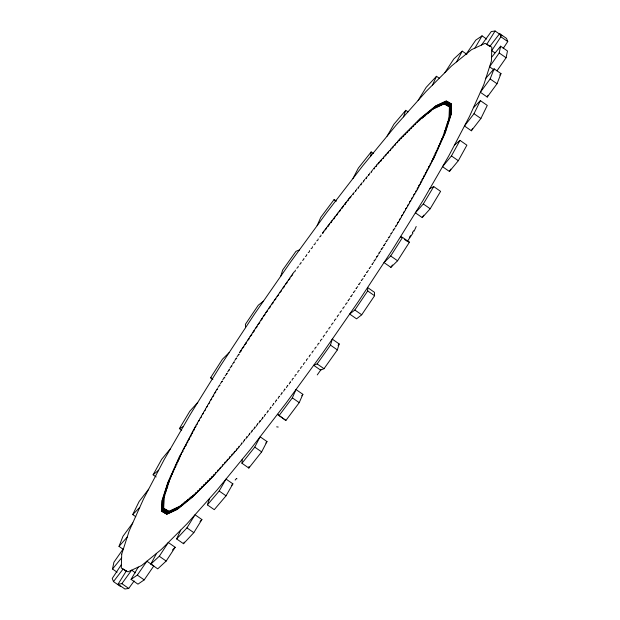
<?xml version="1.0" encoding="UTF-8"?>
<svg xmlns="http://www.w3.org/2000/svg" width="620" height="620" viewBox="0 0 620 620"><rect width="100%" height="100%" fill="white"/><g stroke="black" fill="none" stroke-linecap="round" stroke-linejoin="round"><path stroke-width="0.93" d="M241.963 463.272L254.766 447.121L260.113 436.79L266.995 441.572L261.648 451.903L248.837 468.054L241.963 463.272L242.288 459.257M248.837 468.054L248.969 466.449M370.83 155.961L371.163 151.947L373.457 153.535M239.149 447.09L239.335 446.02L237.84 448.686M241.777 443.897L241.955 442.827L240.459 445.493M244.396 440.704L244.575 439.634L243.087 442.3M247.016 437.511L247.202 436.441L245.706 439.107M249.635 434.318L249.821 433.248L248.326 435.914M252.263 431.125L252.441 430.055L250.945 432.721M254.882 427.932L255.06 426.862L253.572 429.528M257.502 424.739L257.688 423.669L256.192 426.335M260.121 421.546L260.307 420.476L258.811 423.142M262.748 418.353L262.926 417.283L261.431 419.949M352.997 193.665L352.811 194.742L354.307 192.076M355.617 190.48L355.438 191.549L356.926 188.883M358.244 187.286L358.058 188.356L359.553 185.69M360.863 184.094L360.677 185.163L362.173 182.497M363.483 180.9L363.297 181.97L364.793 179.304M366.102 177.708L365.924 178.777L367.42 176.111M368.729 174.514L368.544 175.584L370.039 172.918M371.349 171.322L371.163 172.391L372.659 169.725M373.969 168.129L373.79 169.198L375.278 166.532M117.102 572.206L112.515 569.013L113.902 562.247L123.566 548.398M494.148 70.006L489.56 66.82L499.216 52.971L500.604 46.198L507.486 50.987L506.098 57.753L496.976 70.835M416.206 226.501L414.106 231.159M295.391 270.142L295.05 271.389L293.965 272.095L265.941 312.511L239.475 352.733L241.304 350.796L240.8 350.726M298.243 266.236L297.902 267.483L296.817 268.189M301.095 262.33L300.754 263.578L299.669 264.283M303.947 258.424L303.606 259.679L302.521 260.377M306.799 254.526L306.458 255.773L305.373 256.478M309.651 250.62L309.31 251.867L308.225 252.572M312.496 246.713L312.154 247.961L311.07 248.667M315.347 242.808L315.007 244.055L313.922 244.761M318.2 238.901L317.858 240.149L316.774 240.854M321.051 234.996L320.711 236.243L319.626 236.949M292.067 380.223L292.408 378.967L293.493 378.27M294.919 376.317L295.26 375.069L296.344 374.364M297.771 372.411L298.112 371.163L299.197 370.458M300.623 368.505L300.964 367.257L302.048 366.552M303.474 364.599L303.815 363.351L304.901 362.646M306.327 360.693L306.668 359.445L307.753 358.74M309.178 356.787L309.519 355.539L310.604 354.834M312.031 352.881L312.372 351.633L313.449 350.935M314.875 348.983L315.216 347.727L316.301 347.029M317.727 345.077L318.068 343.829L319.153 343.124M280.837 276.071L282.642 270.095L295.988 251.302L299.429 249.914M330.483 345.123L332.281 339.14L339.163 343.929L337.358 349.905L324.012 368.699L320.571 370.086L313.689 365.304L317.13 363.917L330.483 345.123L337.358 349.905M207.39 504.889L219.178 491.025L226.021 479.074L232.895 483.856L226.052 495.806L214.264 509.671L207.39 504.889L209.614 498.356M403.504 116.862L405.736 110.329L408.03 111.918M215.357 474.083L215.977 472.44L214.179 475.408M217.713 471.44L218.333 469.797L216.535 472.765M220.061 468.798L220.681 467.154L218.891 470.115M222.417 466.147L223.037 464.504L221.239 467.472M224.766 463.504L225.386 461.861L223.595 464.829M227.121 460.861L227.742 459.219L225.944 462.187M229.47 458.219L230.09 456.576L228.299 459.536M231.826 455.576L232.446 453.933L230.648 456.893M234.174 452.925L234.794 451.282L233.004 454.251M236.53 450.283L237.15 448.64L235.352 451.608M376.588 164.935L375.976 166.578L377.766 163.61M378.944 162.285L378.324 163.936L380.122 160.968M381.292 159.642L380.68 161.285L382.47 158.325M383.648 157L383.028 158.642L384.826 155.674M386.004 154.357L385.384 156L387.175 153.032M388.353 151.714L387.733 153.357L389.531 150.389M390.709 149.064L390.089 150.707L391.879 147.746M393.057 146.421L392.437 148.064L394.235 145.103M395.413 143.778L394.793 145.421L396.583 142.453M397.761 141.135L397.141 142.778L398.939 139.81M123.605 549.576L119.017 546.39L122.977 536.269L132.765 522.954M490.141 78.949L494.109 68.828L500.983 73.61L497.023 83.731L487.235 97.046L480.361 92.264L490.141 78.949L497.023 83.731M323.873 231.237L322.741 233.508L322.478 233.042L350.378 196.858L350.192 197.935L350.556 197.493L351.687 195.261M326.663 227.618L325.531 229.888L325.267 229.423M329.453 223.998L328.313 226.269L328.058 225.812M332.243 220.379L331.103 222.65L330.847 222.192M335.033 216.76L333.893 219.031L333.637 218.573M337.822 213.141L336.683 215.411L336.428 214.954M340.613 209.529L339.473 211.8L339.217 211.335M343.403 205.91L342.263 208.181L342.007 207.715M346.192 202.29L345.053 204.561L344.798 204.096M348.983 198.671L347.843 200.942L347.588 200.477M264.143 416.547L265.275 414.276L265.538 414.733M266.933 412.928L268.065 410.657L268.328 411.122M269.723 409.308L270.855 407.038L271.118 407.503M272.513 405.689L273.645 403.418L273.908 403.884M275.303 402.07L276.435 399.799L276.698 400.264M278.093 398.451L279.225 396.18L279.488 396.645M280.876 394.839L282.015 392.569L282.271 393.026M283.666 391.22L284.805 388.949L285.06 389.406M286.456 387.601L287.595 385.33L287.851 385.787M289.246 383.981L290.385 381.711L290.64 382.168M317.122 225.68L320.772 217.356L334.103 199.547L336.397 201.144M279.015 415.671L292.353 397.854L295.996 389.538L302.878 394.32L299.228 402.643L285.897 420.453L277.427 414.331L285.897 420.453M487.235 97.046L488.025 95.302M176.623 538.927L186.938 527.876L195.021 514.763L201.895 519.552L193.82 532.658L183.505 543.709L176.623 538.927L180.668 530.123M183.505 543.709L184.241 542.113M432.45 85.095L436.496 76.291L439.557 78.415M195.067 494.683L196.106 492.528L194.076 495.675M197.067 492.683L198.098 490.536L196.067 493.683M199.059 490.691L200.09 488.537L198.059 491.691M201.051 488.7L202.081 486.545L200.051 489.692M203.042 486.7L204.073 484.553L202.042 487.7M205.034 484.708L206.065 482.554L204.042 485.708M207.026 482.709L208.056 480.562L206.034 483.709M209.017 480.717L210.056 478.57L208.026 481.717M211.017 478.725L212.048 476.571L210.017 479.717M213.009 476.726L214.04 474.579L212.009 477.725M400.117 138.485L399.086 140.639L401.109 137.493M402.109 136.493L401.078 138.648L403.101 135.493M404.1 134.501L403.07 136.648L405.1 133.501M406.092 132.502L405.061 134.656L407.092 131.51M408.084 130.51L407.053 132.657L409.084 129.51M410.076 128.518L409.045 130.665L411.075 127.519M412.075 126.519L411.037 128.673L413.067 125.527M414.067 124.527L413.036 126.674L415.059 123.527M416.059 122.535L415.028 124.682L417.051 121.535M418.05 120.536L417.02 122.69L419.05 119.536M135.78 516.708L132.726 514.585L139.113 501.51L148.645 489.226M474.013 113.708L480.399 100.634L487.274 105.416L480.887 118.49L471.355 130.774L464.481 125.992L474.013 113.708L480.887 118.49M353.005 178.428L358.352 168.097L371.163 151.947M471.355 130.774L472.626 128.356M150.854 564.076L159.301 556.264L168.307 542.5L175.181 547.282L166.183 561.054L157.736 568.858L150.854 564.076L156.566 553.335M456.56 61.876L462.264 51.142L466.852 54.328M179.064 508.09L180.474 505.509L178.289 508.718M180.621 506.819L182.024 504.246L179.847 507.454M182.179 505.548L183.582 502.975L181.404 506.183M183.737 504.285L185.14 501.704L182.962 504.92M185.295 503.014L186.698 500.441L184.512 503.649M186.852 501.743L188.255 499.17L186.07 502.378M188.41 500.479L189.813 497.907L187.627 501.115M189.968 499.209L191.371 496.636L189.185 499.844M191.518 497.945L192.929 495.364L190.743 498.573M193.076 496.674L194.478 494.101L192.301 497.31M420.042 118.544L418.639 121.117L420.825 117.908M421.6 117.273L420.197 119.846L422.375 116.638M423.158 116.01L421.755 118.583L423.933 115.374M424.716 114.739L423.313 117.312L425.49 114.103M426.273 113.468L424.863 116.049L427.048 112.84M427.823 112.205L426.421 114.778L428.606 111.569M429.381 110.933L427.978 113.507L430.164 110.298M430.939 109.663L429.536 112.243L431.721 109.035M432.496 108.399L431.094 110.972L433.279 107.764M434.054 107.128L432.651 109.701L434.829 106.493M156.17 476.95L153.109 474.819L161.673 459.296L170.585 448.524M451.445 155.922L460.009 140.391L466.891 145.181L458.327 160.704L449.415 171.476L442.533 166.695L451.445 155.922L458.327 160.704M387.105 136.144L393.948 124.194L405.736 110.329M449.415 171.476L450.786 169.097M131.068 579.367L137.322 575.104L146.901 561.208L153.783 565.99L144.204 579.886L137.95 584.149L131.068 579.367L138.221 567.114M474.904 48.104L482.05 35.852L486.638 39.037M167.966 513.786L169.686 510.888L167.431 514.034M169.028 513.298L170.748 510.4L168.493 513.546M170.082 512.802L171.81 509.904L169.555 513.05M171.143 512.314L172.871 509.407L170.616 512.554M172.205 511.818L173.925 508.919L171.678 512.066M173.267 511.322L174.987 508.423L172.74 511.57M174.328 510.834L176.049 507.935L173.802 511.082M175.39 510.338L177.111 507.439L174.856 510.586M176.452 509.849L178.173 506.951L175.917 510.097M177.514 509.353L179.234 506.455L176.979 509.601M435.612 105.865L433.892 108.764L436.139 105.617M436.674 105.369L434.946 108.267L437.201 105.121M437.736 104.873L436.007 107.779L438.262 104.633M438.789 104.385L437.069 107.283L439.324 104.137M439.851 103.889L438.131 106.795L440.386 103.649M440.913 103.4L439.193 106.299L441.448 103.153M441.975 102.904L440.254 105.803L442.51 102.657M443.036 102.416L441.316 105.315L443.564 102.168M444.098 101.92L442.378 104.819L444.625 101.672M445.16 101.424L443.432 104.331L445.687 101.184M412.432 232.663L413.555 230.779M181.691 430.233L179.397 428.637L189.805 411.254L197.764 402.411M423.313 203.965L433.729 186.581L440.603 191.363L430.195 208.746L422.236 217.589L415.361 212.807L423.313 203.965L430.195 208.746M418.105 100.448L426.18 87.343L436.496 76.291M422.236 217.589L423.739 215.171M134.168 580.948L128.727 588.434L124.907 589L118.033 584.218L126.348 570.912M501.968 35.782L495.093 31L486.778 44.307L489.831 46.43M412.982 233.05L407.565 241.072M162.184 511.57L164.161 508.454L161.921 511.415M162.711 511.872L164.688 508.757L162.448 511.717M163.231 512.174L165.207 509.059L162.975 512.019M163.758 512.476L165.734 509.361L163.494 512.322M164.285 512.771L166.261 509.663L164.021 512.624M164.804 513.073L166.78 509.958L164.54 512.926M165.331 513.375L167.307 510.26L165.067 513.228M165.858 513.678L167.826 510.562L165.594 513.531M166.377 513.98L168.353 510.864L166.114 513.833M166.904 514.282L168.88 511.167L166.641 514.127M446.222 100.936L444.246 104.051L446.478 101.083M446.741 101.238L444.765 104.354L447.005 101.385M447.268 101.541L445.292 104.656L447.532 101.688M447.795 101.843L445.819 104.95L448.051 101.99M448.314 102.137L446.338 105.253L448.578 102.292M448.841 102.44L446.865 105.555L449.105 102.594M449.361 102.742L447.392 105.857L449.624 102.897M449.887 103.044L447.911 106.159L450.151 103.199M450.414 103.346L448.438 106.462L450.67 103.501M450.934 103.649L448.957 106.764L451.197 103.796M212.862 379.394L210.567 377.797L222.425 359.228L229.113 352.648M390.693 255.99L402.55 237.413L409.433 242.203L397.575 260.772L390.887 267.352L384.005 262.57L390.693 255.99L397.575 260.772M444.819 72.718L453.817 58.947L462.264 51.142M390.887 267.352L392.445 264.98M121.396 564.595L112.236 578.437L113.475 581.599L120.35 586.38M490.032 46.175L499.65 33.62L500.89 36.782L491.722 50.623L494.783 52.747M503.184 48.484L507.764 41.563L506.525 38.401L499.65 33.62M161.959 501.51L164.114 498.154L161.975 500.968M161.921 502.595L164.083 499.232L161.936 502.053M161.89 503.68L164.044 500.317L161.905 503.138M161.859 504.765L164.013 501.402L161.874 504.223M161.828 505.843L163.982 502.487L161.843 505.3M161.789 506.928L163.951 503.572L161.812 506.385M161.758 508.012L163.912 504.657L161.774 507.47M161.727 509.098L163.882 505.742L161.743 508.555M161.696 510.183L163.85 506.827L161.712 509.64M161.665 511.268L163.82 507.912L161.68 510.725M451.461 103.951L449.306 107.307L451.445 104.493M451.43 105.036L449.268 108.392L451.414 105.578M451.391 106.121L449.236 109.477L451.375 106.663M451.36 107.206L449.206 110.561L451.344 107.748M451.329 108.283L449.175 111.647L451.314 108.825M451.298 109.368L449.136 112.732L451.282 109.91M451.267 110.453L449.105 113.817L451.244 110.996M451.228 111.538L449.074 114.894L451.213 112.081M451.197 112.623L449.043 115.979L451.182 113.166M451.166 113.708L449.012 117.064L451.151 114.25M354.841 310L367.691 290.951L367.583 287.533L374.465 292.315L374.573 295.732L361.716 314.782L356.554 318.843L349.68 314.061L354.841 310L361.716 314.782M409.541 237.127L410.533 235.662M466.217 54.01L475.796 40.114L482.05 35.852M338.094 345.464L339.163 343.929M167.284 483.995L169.609 480.57L167.578 483.089M166.695 485.824L169.02 482.391L166.989 484.91M166.106 487.646L168.431 484.22L166.4 486.739M165.517 489.475L167.842 486.041L165.811 488.56M164.928 491.296L167.261 487.87L165.222 490.389M164.339 493.125L166.672 489.692L164.633 492.21M163.75 494.946L166.083 491.521L164.044 494.039M163.168 496.775L165.494 493.342L163.463 495.861M162.579 498.596L164.905 495.171L162.874 497.689M161.991 500.425L164.316 496.992L162.285 499.511M451.135 114.793L448.803 118.226L450.841 115.708M450.546 116.614L448.221 120.048L450.252 117.529M449.957 118.443L447.632 121.876L449.663 119.358M449.368 120.265L447.043 123.698L449.074 121.179M448.779 122.093L446.454 125.527L448.485 123.008M448.19 123.915L445.865 127.348L447.896 124.829M447.601 125.744L445.276 129.177L447.307 126.658M447.012 127.565L444.687 130.998L446.718 128.48M446.423 129.394L444.098 132.827L446.129 130.308M445.834 131.215L443.509 134.649L445.548 132.13M317.269 374.899L321.083 369.52M481.484 45.051L491.272 31.566L495.093 31M118.033 584.218L121.846 583.653L131.634 570.168L135.454 572.826M301.785 395.816L302.878 394.32M177.963 459.707L180.374 456.336L178.521 458.459M176.84 462.202L179.25 458.831L177.405 460.954M175.724 464.706L178.126 461.327L176.282 463.45M174.6 467.201L177.01 463.822L175.158 465.953M173.476 469.696L175.886 466.325L174.042 468.449M172.36 472.192L174.763 468.821L172.918 470.944M171.236 474.688L173.647 471.316L171.794 473.44M170.113 477.183L172.523 473.812L170.678 475.935M168.996 479.679L171.399 476.307L169.555 478.431M167.873 482.174L170.283 478.803L168.431 480.926M445.253 133.044L442.843 136.416L444.687 134.292M444.129 135.54L441.719 138.911L443.571 136.787M443.006 138.035L440.603 141.407L442.447 139.283M441.889 140.531L439.479 143.902L441.324 141.779M440.766 143.026L438.356 146.398L440.2 144.274M439.642 145.522L437.232 148.893L439.084 146.769M438.518 148.017L436.116 151.388L437.96 149.265M437.402 150.513L434.992 153.884L436.837 151.761M436.279 153.008L433.868 156.38L435.721 154.256M435.155 155.504L432.752 158.883L434.597 156.751M113.475 581.599L123.093 569.044L126.147 571.167M265.864 443.029L266.995 441.572M193.587 429.575L195.982 426.389L194.393 428.04M191.975 432.644L194.37 429.466L192.781 431.109M190.363 435.721L192.758 432.535L191.169 434.178M188.751 438.789L191.146 435.604L189.557 437.255M187.139 441.858L189.534 438.673L187.945 440.324M185.527 444.928L187.922 441.75L186.333 443.393M183.915 448.004L186.31 444.819L184.721 446.462M182.303 451.073L184.706 447.888L183.109 449.539M180.699 454.142L183.094 450.957L181.505 452.608M179.087 457.211L181.482 454.034L179.893 455.677M434.039 157.999L431.644 161.184L433.233 159.542M432.427 161.076L430.032 164.254L431.621 162.611M430.815 164.145L428.42 167.33L430.009 165.68M429.203 167.214L426.808 170.399L428.397 168.749M427.591 170.283L425.196 173.468L426.785 171.825M425.979 173.36L423.584 176.537L425.173 174.894M424.367 176.429L421.972 179.614L423.561 177.963M422.755 179.498L420.36 182.683L421.957 181.032M421.15 182.567L418.748 185.752L420.344 184.109M419.539 185.643L417.144 188.821L418.732 187.178M491.521 57.35L500.604 46.198M112.515 569.013L121.598 557.868M231.694 485.313L232.895 483.856M235.151 480.066L236.251 478.741M213.551 394.754L215.838 391.879L214.567 392.987M211.513 398.28L213.799 395.413L212.528 396.521M209.467 401.807L211.761 398.939L210.49 400.047M207.429 405.341L209.723 402.465L208.452 403.574M205.391 408.867L207.685 405.992L206.413 407.1M203.352 412.393L205.646 409.518L204.375 410.626M201.314 415.919L203.608 413.052L202.337 414.16M199.276 419.446L201.57 416.578L200.291 417.686M197.238 422.979L199.524 420.104L198.253 421.213M195.199 426.506L197.486 423.631L196.215 424.739M417.927 188.713L415.632 191.588L416.904 190.48M415.888 192.239L413.594 195.114L414.865 194.006M413.85 195.765L411.556 198.64L412.827 197.532M411.804 199.299L409.518 202.167L410.789 201.058M409.766 202.825L407.479 205.693L408.75 204.585M407.728 206.351L405.441 209.227L406.712 208.119M405.689 209.878L403.395 212.753L404.674 211.645M403.651 213.404L401.357 216.279L402.628 215.171M401.613 216.938L399.319 219.806L400.59 218.697M399.575 220.464L397.281 223.332L398.552 222.224M485.91 78.143L494.109 68.828M499.72 75.043L500.983 73.61M119.017 546.39L127.216 537.075M200.035 521.645L201.895 519.552M237.088 356.585L239.188 354.136L238.281 354.656M234.701 360.429L236.801 357.98L235.894 358.507M232.306 364.281L234.406 361.832L233.5 362.359M229.919 368.133L232.019 365.684L231.113 366.203M227.532 371.977L229.633 369.528L228.726 370.055M225.145 375.829L227.246 373.38L226.339 373.906M222.751 379.68L224.851 377.231L223.952 377.751M220.363 383.524L222.464 381.075L221.557 381.602M217.976 387.376L220.077 384.927L219.17 385.454M215.59 391.228L217.69 388.779L216.783 389.298M397.536 223.99L395.436 226.44L396.343 225.912M395.142 227.842L393.041 230.291L393.948 229.764M392.755 231.686L390.654 234.143L391.561 233.616M390.368 235.538L388.267 237.987L389.174 237.46M387.981 239.39L385.88 241.839L386.787 241.312M385.594 243.234L383.493 245.69L384.392 245.163M383.199 247.085L381.099 249.535L382.005 249.008M380.812 250.937L378.712 253.386L379.618 252.859M378.425 254.781L376.325 257.238L377.231 256.711M376.038 258.633L373.938 261.082L374.844 260.555M473.401 107.756L480.399 100.634M132.726 514.585L139.725 507.462M172.445 550.025L175.181 547.282M263.291 316.533L265.12 314.596L264.616 314.518M260.648 320.555L262.477 318.618L261.973 318.541M257.998 324.578L259.827 322.64L259.323 322.563M255.355 328.6L257.184 326.663L256.68 326.585M252.704 332.622L254.533 330.685L254.029 330.607M250.062 336.644L251.891 334.707L251.387 334.63M247.411 340.667L249.24 338.729L248.736 338.66M244.768 344.689L246.597 342.752L246.094 342.682M242.118 348.711L243.947 346.774L243.443 346.704M373.643 262.485L371.822 264.415L372.326 264.492M371 266.507L369.171 268.437L369.675 268.514M368.35 270.529L366.529 272.459L367.032 272.537M365.707 274.551L363.878 276.481L364.382 276.559M363.056 278.574L361.235 280.511L361.739 280.581M360.414 282.596L358.585 284.534L359.089 284.603M357.763 286.618L355.942 288.556L356.446 288.626M355.121 290.64L353.292 292.578L353.795 292.648M352.478 294.663L350.649 296.6L351.153 296.678M349.827 298.685L347.998 300.623L348.502 300.7M454.483 145.049L460.009 140.391M153.109 474.819L158.642 470.169M263.446 301.157L258.284 305.218L245.427 324.268L245.536 327.685M291.168 276.132L292.648 274.792L292.562 274.118M288.362 280.178L289.842 278.829L289.765 278.155M285.556 284.216L287.045 282.875L286.959 282.201M282.759 288.261L284.239 286.913L284.162 286.238M279.953 292.299L281.441 290.958L281.356 290.284M277.148 296.344L278.636 294.996L278.55 294.322M274.35 300.382L275.83 299.042L275.753 298.367M271.545 304.428L273.033 303.079L272.947 302.405M268.747 308.466L270.227 307.125L270.142 306.451M265.941 312.511L267.422 311.163L267.344 310.488M347.185 302.707L345.697 304.056L345.782 304.73M344.379 306.753L342.891 308.094L342.976 308.768M341.574 310.791L340.093 312.139L340.171 312.813M338.776 314.828L337.288 316.177L337.373 316.851M335.97 318.874L334.482 320.222L334.567 320.897M333.165 322.912L331.685 324.26L331.77 324.934M330.367 326.957L328.879 328.305L328.964 328.98M327.562 330.995L326.081 332.343L326.159 333.017M324.756 335.04L323.276 336.381L323.361 337.063M321.958 339.078L320.47 340.426L320.555 341.101M429.877 188.581L433.729 186.581M179.397 428.637L183.241 426.63M276.66 426.847L278.202 427.041M402.55 237.413L400.536 236.693L402.062 237.762M408.084 241.722L409.433 242.203M210.567 377.797L212.583 378.518M500.89 36.782L507.764 41.563M499.216 52.971L506.098 57.753M404.356 239.351L407.418 241.482M367.691 290.951L374.573 295.732M317.13 363.917L324.012 368.699M292.353 397.854L299.228 402.643M254.766 447.121L261.648 451.903M236.414 478.431L236.964 478.818M219.178 491.025L226.052 495.806M186.938 527.876L193.82 532.658M159.301 556.264L166.183 561.054M137.322 575.104L144.204 579.886M121.846 583.653L128.727 588.434M334.103 199.547L335.691 200.888M121.714 554.14L121.295 568.005L127.991 571.857L141.561 565.556L161.464 549.351L186.946 523.846L217.023 490.032L250.542 449.206L286.208 402.946L322.663 353.012L358.5 301.343L392.336 249.906L422.879 200.694L448.95 155.589L469.549 116.32L483.887 84.413L491.412 61.07L491.831 47.213L485.127 43.353L471.564 49.654L451.662 65.867L426.18 91.373L396.103 125.186L362.584 166.005L326.911 212.272L290.462 262.198L254.626 313.875L220.782 365.304L190.239 414.524L164.168 459.629L143.569 498.891L129.231 530.805L121.714 554.14"/></g></svg>
